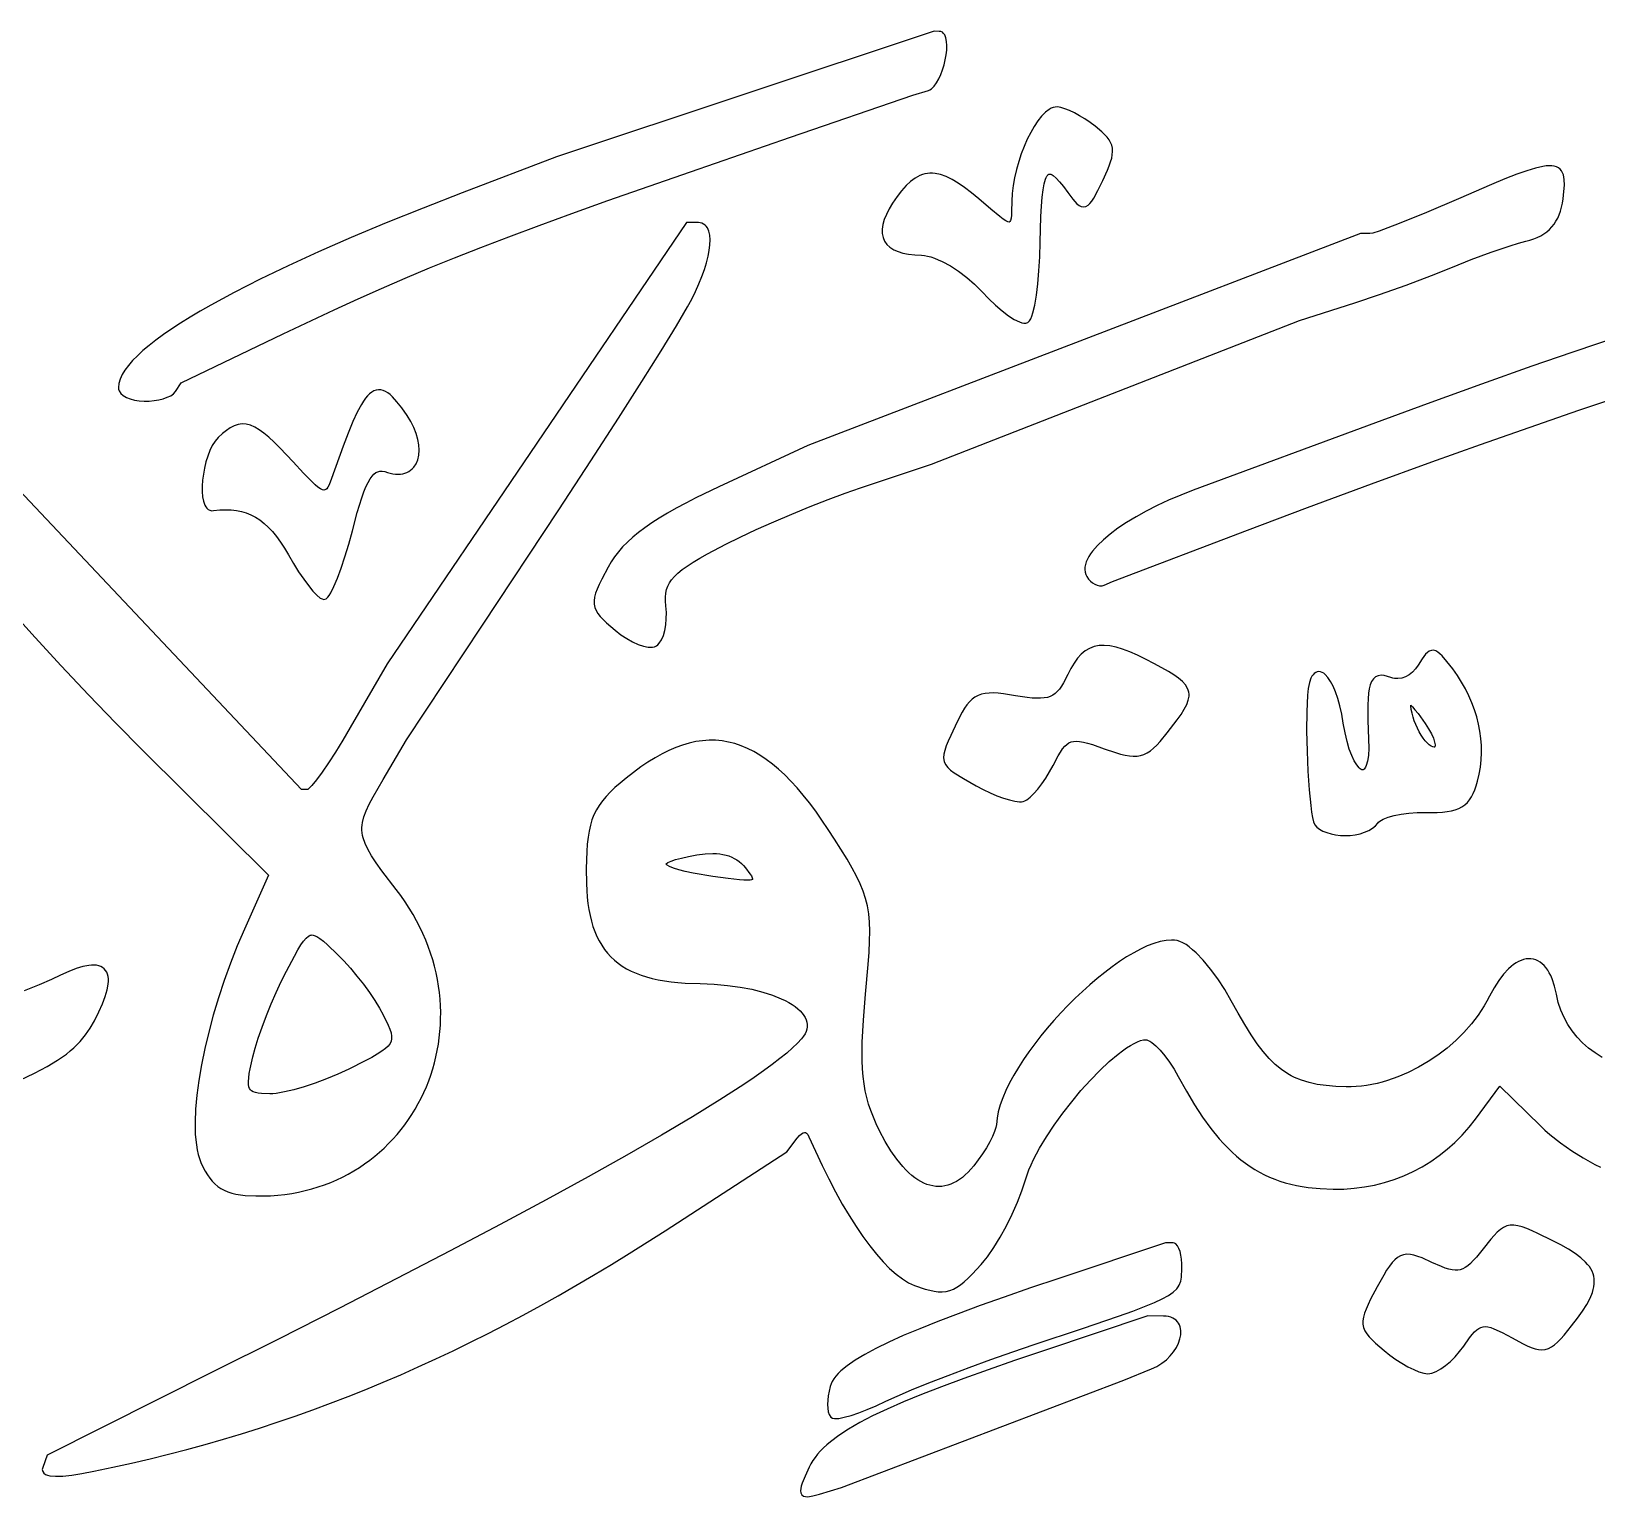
# Model space of a CAD drawing. Extents: x -592 to 638, y 287 to 852.
# Drawn here: x 135.6 to 203.5, y 494.4 to 558.1 of the extents above; entities that cross this region are included whole.
import ezdxf

# ---------------------------------------------------------------- set-up
doc = ezdxf.new("R2010")
doc.units = 0
doc.layers.add('COUCHE_1', color=18, linetype='CONTINUOUS')

msp = doc.modelspace()

# ---------------------------------------------------------------- linework, layer by layer
at = {"layer": 'COUCHE_1'}
for points in [[(175.18, 557.987), (175.125, 558.033), (175.058, 558.063), (174.99, 558.073), (174.765, 558.077), (158.371, 552.619), (154.266, 551.059), (152.571, 550.403), (150.965, 549.757), (149.451, 549.124), (148.032, 548.504), (146.71, 547.899), (145.488, 547.311), (144.368, 546.741), (143.354, 546.19), (142.887, 545.922), (142.447, 545.66), (142.035, 545.404), (141.651, 545.153), (141.295, 544.908), (140.968, 544.669), (140.669, 544.436), (140.4, 544.209), (140.16, 543.988), (139.949, 543.774), (139.768, 543.566), (139.618, 543.363), (139.499, 543.166), (139.41, 542.974), (139.355, 542.787), (139.334, 542.603), (139.341, 542.534), (139.363, 542.464), (139.437, 542.352), (139.548, 542.255), (139.687, 542.175), (139.851, 542.11), (140.035, 542.06), (140.237, 542.028), (140.453, 542.015), (140.672, 542.019), (140.887, 542.04), (141.092, 542.075), (141.284, 542.122), (141.456, 542.182), (141.606, 542.252), (141.73, 542.336), (141.815, 542.43), (142.057, 542.806), (146.487, 544.932), (148.701, 545.978), (149.744, 546.456), (150.77, 546.914), (151.797, 547.36), (152.844, 547.799), (153.93, 548.24), (155.073, 548.69), (156.292, 549.157), (157.606, 549.646), (159.033, 550.166), (160.593, 550.723), (164.181, 551.981), (168.521, 553.476), (173.847, 555.301), (174.516, 555.513), (174.582, 555.541), (174.65, 555.585), (174.767, 555.694), (174.873, 555.838), (174.969, 556.007), (175.055, 556.197), (175.131, 556.402), (175.196, 556.617), (175.248, 556.835), (175.288, 557.052), (175.312, 557.261), (175.321, 557.458), (175.311, 557.638), (175.281, 557.797), (175.225, 557.927)], [(181.314, 554.273), (181.086, 554.411), (180.862, 554.533), (180.649, 554.636), (180.451, 554.716), (180.273, 554.77), (180.12, 554.794), (180.029, 554.789), (179.94, 554.769), (179.852, 554.734), (179.764, 554.686), (179.597, 554.559), (179.432, 554.39), (179.27, 554.184), (179.113, 553.946), (178.96, 553.68), (178.815, 553.39), (178.679, 553.08), (178.554, 552.754), (178.441, 552.416), (178.344, 552.07), (178.263, 551.721), (178.201, 551.374), (178.16, 551.031), (178.142, 550.699), (178.132, 550.258), (178.122, 550.089), (178.106, 549.956), (178.084, 549.862), (178.06, 549.811), (178.044, 549.796), (178.025, 549.792), (177.972, 549.802), (177.884, 549.844), (177.764, 549.92), (177.615, 550.029), (177.226, 550.35), (176.704, 550.801), (176.389, 551.065), (176.093, 551.295), (175.812, 551.489), (175.547, 551.647), (175.293, 551.77), (175.05, 551.855), (174.817, 551.903), (174.7, 551.913), (174.587, 551.913), (174.475, 551.902), (174.366, 551.882), (174.258, 551.852), (174.15, 551.811), (173.946, 551.703), (173.746, 551.557), (173.549, 551.375), (173.355, 551.156), (173.159, 550.901), (172.961, 550.61), (172.811, 550.362), (172.691, 550.127), (172.601, 549.903), (172.541, 549.691), (172.511, 549.491), (172.513, 549.303), (172.548, 549.127), (172.616, 548.966), (172.717, 548.822), (172.849, 548.698), (173.01, 548.594), (173.198, 548.509), (173.412, 548.443), (173.654, 548.394), (173.922, 548.363), (174.212, 548.349), (174.342, 548.34), (174.479, 548.316), (174.627, 548.277), (174.785, 548.224), (174.949, 548.158), (175.119, 548.08), (175.473, 547.888), (175.832, 547.656), (176.186, 547.39), (176.525, 547.095), (176.685, 546.94), (176.839, 546.778), (177.14, 546.464), (177.439, 546.179), (177.729, 545.931), (178.001, 545.724), (178.25, 545.563), (178.468, 545.455), (178.57, 545.421), (178.664, 545.403), (178.755, 545.405), (178.842, 545.436), (178.912, 545.503), (178.966, 545.594), (179.013, 545.707), (179.057, 545.845), (179.137, 546.187), (179.208, 546.615), (179.27, 547.117), (179.319, 547.678), (179.354, 548.286), (179.373, 548.925), (179.404, 550.033), (179.429, 550.486), (179.461, 550.875), (179.501, 551.199), (179.55, 551.46), (179.607, 551.66), (179.637, 551.732), (179.669, 551.79), (179.699, 551.831), (179.727, 551.857), (179.751, 551.871), (179.775, 551.877), (179.804, 551.877), (179.841, 551.867), (179.887, 551.847), (179.939, 551.814), (180.069, 551.704), (180.219, 551.544), (180.389, 551.332), (180.58, 551.071), (180.788, 550.79), (180.882, 550.679), (180.971, 550.588), (181.061, 550.518), (181.155, 550.471), (181.258, 550.454), (181.36, 550.474), (181.453, 550.527), (181.537, 550.605), (181.619, 550.706), (181.702, 550.833), (181.883, 551.162), (182.1, 551.605), (182.297, 552.041), (182.374, 552.231), (182.434, 552.406), (182.479, 552.567), (182.506, 552.719), (182.517, 552.861), (182.508, 552.997), (182.479, 553.127), (182.431, 553.25), (182.363, 553.369), (182.277, 553.484), (182.174, 553.599), (182.052, 553.715), (181.757, 553.961), (181.539, 554.122)], [(201.594, 552.235), (201.478, 552.238), (201.351, 552.23), (201.211, 552.21), (200.894, 552.139), (200.517, 552.025), (200.074, 551.868), (199.56, 551.668), (198.97, 551.424), (197.541, 550.808), (196.154, 550.214), (194.96, 549.729), (194.477, 549.543), (194.09, 549.403), (193.819, 549.317), (193.685, 549.29), (193.286, 549.297), (169.287, 540.091), (165.408, 538.29), (164.422, 537.816), (163.977, 537.589), (163.564, 537.367), (163.181, 537.15), (162.827, 536.937), (162.5, 536.727), (162.2, 536.518), (161.924, 536.31), (161.673, 536.103), (161.445, 535.894), (161.238, 535.684), (161.051, 535.471), (160.885, 535.254), (160.736, 535.033), (160.605, 534.809), (160.327, 534.279), (160.218, 534.056), (160.13, 533.856), (160.063, 533.675), (160.017, 533.508), (159.995, 533.351), (159.997, 533.202), (160.026, 533.059), (160.081, 532.923), (160.161, 532.791), (160.264, 532.661), (160.39, 532.527), (160.54, 532.386), (160.911, 532.067), (161.16, 531.873), (161.415, 531.704), (161.667, 531.563), (161.91, 531.452), (162.139, 531.374), (162.347, 531.333), (162.446, 531.327), (162.538, 531.333), (162.624, 531.352), (162.701, 531.387), (162.768, 531.436), (162.829, 531.5), (162.926, 531.651), (163.005, 531.84), (163.067, 532.06), (163.11, 532.304), (163.134, 532.567), (163.137, 532.844), (163.119, 533.123), (163.103, 533.325), (163.101, 533.508), (163.115, 533.675), (163.147, 533.831), (163.196, 533.979), (163.268, 534.121), (163.363, 534.262), (163.485, 534.404), (163.636, 534.548), (163.82, 534.698), (164.039, 534.854), (164.294, 535.019), (164.587, 535.194), (164.92, 535.381), (165.717, 535.802), (166.339, 536.11), (167.04, 536.438), (167.798, 536.776), (168.586, 537.113), (169.382, 537.439), (170.161, 537.745), (170.899, 538.019), (171.571, 538.252), (174.647, 539.272), (190.643, 545.522), (193.037, 546.285), (194.114, 546.645), (195.272, 547.057), (196.373, 547.472), (197.276, 547.839), (198.095, 548.17), (198.968, 548.492), (199.793, 548.767), (200.152, 548.875), (200.462, 548.959), (200.64, 549.008), (200.809, 549.064), (200.967, 549.129), (201.114, 549.201), (201.25, 549.282), (201.377, 549.372), (201.492, 549.471), (201.598, 549.58), (201.693, 549.698), (201.777, 549.825), (201.852, 549.963), (201.917, 550.11), (201.973, 550.266), (202.019, 550.433), (202.057, 550.61), (202.087, 550.797), (202.125, 551.116), (202.143, 551.396), (202.137, 551.636), (202.122, 551.745), (202.099, 551.845), (202.064, 551.936), (202.017, 552.018), (201.956, 552.089), (201.882, 552.147), (201.796, 552.19), (201.7, 552.219)], [(151.649, 541.72), (151.436, 541.992), (151.236, 542.209), (151.137, 542.299), (151.039, 542.373), (150.941, 542.432), (150.841, 542.475), (150.74, 542.501), (150.637, 542.507), (150.535, 542.492), (150.436, 542.458), (150.34, 542.404), (150.247, 542.333), (150.157, 542.244), (150.068, 542.139), (149.979, 542.016), (149.889, 541.874), (149.707, 541.538), (149.515, 541.125), (149.311, 540.632), (149.091, 540.057), (148.593, 538.651), (148.486, 538.376), (148.436, 538.282), (148.388, 538.214), (148.344, 538.176), (148.305, 538.158), (148.259, 538.155), (148.195, 538.171), (148.109, 538.213), (148.002, 538.285), (147.876, 538.388), (147.73, 538.521), (147.373, 538.884), (146.92, 539.377), (146.35, 539.987), (146.099, 540.237), (145.866, 540.452), (145.651, 540.631), (145.448, 540.777), (145.255, 540.889), (145.07, 540.969), (144.888, 541.014), (144.71, 541.025), (144.536, 541.001), (144.364, 540.945), (144.195, 540.858), (144.026, 540.744), (143.853, 540.604), (143.67, 540.435), (143.535, 540.278), (143.414, 540.086), (143.308, 539.868), (143.215, 539.629), (143.137, 539.375), (143.074, 539.112), (143.026, 538.846), (142.993, 538.583), (142.976, 538.328), (142.976, 538.087), (142.994, 537.866), (143.031, 537.669), (143.089, 537.504), (143.13, 537.43), (143.179, 537.366), (143.238, 537.314), (143.308, 537.277), (143.386, 537.258), (143.461, 537.26), (143.735, 537.291), (143.989, 537.303), (144.23, 537.296), (144.46, 537.271), (144.68, 537.227), (144.891, 537.164), (145.093, 537.082), (145.289, 536.979), (145.479, 536.855), (145.664, 536.709), (145.845, 536.54), (146.023, 536.349), (146.199, 536.133), (146.372, 535.894), (146.545, 535.629), (146.718, 535.337), (146.94, 534.96), (147.164, 534.606), (147.383, 534.285), (147.591, 534.003), (147.783, 533.768), (147.955, 533.587), (148.104, 533.466), (148.179, 533.426), (148.265, 533.406), (148.354, 533.436), (148.427, 533.499), (148.492, 533.582), (148.559, 533.688), (148.698, 533.963), (148.85, 534.323), (149.011, 534.758), (149.175, 535.254), (149.339, 535.802), (149.498, 536.387), (149.712, 537.184), (149.907, 537.818), (149.999, 538.076), (150.089, 538.298), (150.178, 538.485), (150.265, 538.638), (150.351, 538.759), (150.437, 538.849), (150.521, 538.912), (150.606, 538.952), (150.695, 538.973), (150.792, 538.975), (150.902, 538.959), (151.029, 538.923), (151.26, 538.863), (151.374, 538.848), (151.483, 538.842), (151.587, 538.847), (151.686, 538.862), (151.78, 538.886), (151.869, 538.919), (151.951, 538.962), (152.028, 539.014), (152.097, 539.073), (152.162, 539.142), (152.264, 539.294), (152.338, 539.472), (152.384, 539.67), (152.4, 539.885), (152.388, 540.114), (152.347, 540.355), (152.275, 540.606), (152.174, 540.865), (152.041, 541.128), (151.878, 541.393)], [(175.98, 528.504), (175.771, 528.096), (175.488, 527.498), (175.378, 527.254), (175.29, 527.04), (175.226, 526.85), (175.188, 526.678), (175.179, 526.52), (175.203, 526.371), (175.263, 526.234), (175.356, 526.109), (175.479, 525.992), (175.634, 525.875), (176.038, 525.626), (176.588, 525.315), (176.892, 525.153), (177.198, 525.007), (177.496, 524.88), (177.78, 524.775), (178.042, 524.695), (178.275, 524.641), (178.471, 524.619), (178.559, 524.621), (178.638, 524.633), (178.712, 524.661), (178.788, 524.703), (178.939, 524.817), (179.101, 524.976), (179.27, 525.17), (179.443, 525.395), (179.613, 525.646), (179.778, 525.916), (179.93, 526.198), (180.152, 526.614), (180.251, 526.778), (180.346, 526.916), (180.438, 527.026), (180.529, 527.112), (180.621, 527.174), (180.718, 527.217), (180.825, 527.242), (180.946, 527.249), (181.087, 527.238), (181.248, 527.21), (181.432, 527.164), (181.641, 527.1), (182.146, 526.923), (182.644, 526.751), (182.862, 526.687), (183.061, 526.638), (183.246, 526.607), (183.418, 526.594), (183.58, 526.6), (183.735, 526.626), (183.882, 526.675), (184.024, 526.744), (184.162, 526.835), (184.299, 526.946), (184.437, 527.078), (184.58, 527.233), (184.891, 527.607), (185.327, 528.172), (185.497, 528.414), (185.634, 528.634), (185.738, 528.835), (185.807, 529.023), (185.838, 529.2), (185.839, 529.29), (185.829, 529.375), (185.808, 529.459), (185.776, 529.542), (185.685, 529.693), (185.554, 529.838), (185.388, 529.98), (185.184, 530.124), (184.943, 530.275), (184.344, 530.61), (183.954, 530.814), (183.594, 530.988), (183.262, 531.132), (182.954, 531.248), (182.67, 531.333), (182.405, 531.387), (182.159, 531.41), (181.929, 531.401), (181.714, 531.358), (181.515, 531.28), (181.33, 531.169), (181.159, 531.025), (181.001, 530.85), (180.852, 530.644), (180.71, 530.407), (180.575, 530.141), (180.387, 529.778), (180.297, 529.633), (180.206, 529.507), (180.114, 529.403), (180.018, 529.316), (179.916, 529.247), (179.806, 529.193), (179.684, 529.152), (179.548, 529.125), (179.394, 529.112), (179.221, 529.11), (179.028, 529.122), (178.812, 529.145), (178.303, 529.225), (177.781, 529.307), (177.553, 529.332), (177.346, 529.343), (177.157, 529.341), (176.983, 529.323), (176.823, 529.288), (176.675, 529.235), (176.539, 529.162), (176.413, 529.07), (176.296, 528.958), (176.187, 528.827), (176.083, 528.676)], [(191.206, 523.93), (191.251, 523.745), (191.304, 523.614), (191.391, 523.511), (191.509, 523.424), (191.654, 523.348), (191.821, 523.282), (192.006, 523.228), (192.205, 523.187), (192.413, 523.159), (192.626, 523.147), (192.843, 523.155), (193.059, 523.184), (193.268, 523.232), (193.466, 523.296), (193.647, 523.376), (193.808, 523.471), (193.943, 523.579), (194.037, 523.692), (194.075, 523.738), (194.124, 523.78), (194.192, 523.823), (194.275, 523.865), (194.49, 523.948), (194.753, 524.02), (195.055, 524.078), (195.388, 524.121), (195.742, 524.145), (196.11, 524.15), (196.621, 524.154), (196.846, 524.167), (197.05, 524.189), (197.235, 524.222), (197.403, 524.265), (197.555, 524.322), (197.693, 524.392), (197.817, 524.478), (197.927, 524.579), (198.025, 524.695), (198.11, 524.826), (198.186, 524.973), (198.253, 525.136), (198.315, 525.315), (198.372, 525.514), (198.443, 525.817), (198.495, 526.123), (198.528, 526.433), (198.542, 526.744), (198.537, 527.056), (198.514, 527.369), (198.472, 527.682), (198.412, 527.995), (198.334, 528.305), (198.237, 528.614), (198.123, 528.92), (197.992, 529.222), (197.843, 529.521), (197.676, 529.814), (197.493, 530.103), (197.293, 530.384), (197.039, 530.714), (196.832, 530.956), (196.738, 531.047), (196.649, 531.118), (196.558, 531.169), (196.463, 531.196), (196.366, 531.193), (196.275, 531.161), (196.192, 531.105), (196.114, 531.029), (195.964, 530.828), (195.797, 530.556), (195.681, 530.39), (195.547, 530.251), (195.398, 530.136), (195.239, 530.049), (195.076, 529.992), (194.912, 529.965), (194.835, 529.964), (194.759, 529.971), (194.685, 529.986), (194.61, 530.011), (194.461, 530.064), (194.319, 530.099), (194.185, 530.111), (194.058, 530.093), (193.943, 530.042), (193.846, 529.956), (193.77, 529.842), (193.712, 529.7), (193.668, 529.529), (193.636, 529.328), (193.615, 529.093), (193.603, 528.821), (193.606, 528.161), (193.638, 527.332), (193.646, 526.946), (193.629, 526.629), (193.593, 526.377), (193.539, 526.189), (193.51, 526.123), (193.479, 526.073), (193.449, 526.038), (193.422, 526.018), (193.399, 526.009), (193.376, 526.006), (193.349, 526.011), (193.314, 526.025), (193.272, 526.052), (193.227, 526.091), (193.122, 526.217), (193.013, 526.395), (192.905, 526.626), (192.8, 526.907), (192.702, 527.237), (192.614, 527.613), (192.539, 528.036), (192.471, 528.422), (192.391, 528.779), (192.301, 529.101), (192.203, 529.388), (192.098, 529.637), (191.988, 529.848), (191.873, 530.019), (191.756, 530.148), (191.691, 530.2), (191.626, 530.238), (191.556, 530.263), (191.483, 530.273), (191.41, 530.264), (191.341, 530.237), (191.279, 530.193), (191.225, 530.137), (191.178, 530.068), (191.136, 529.986), (191.069, 529.792), (191.018, 529.543), (190.985, 529.241), (190.952, 528.518), (190.946, 527.692), (190.964, 526.817), (191.001, 525.949), (191.056, 525.142), (191.125, 524.452), (191.164, 524.167)], [(196.512, 527.003), (196.509, 526.999), (196.502, 526.996), (196.485, 526.994), (196.423, 527.005), (196.351, 527.037), (196.269, 527.093), (196.183, 527.171), (196.094, 527.269), (196.005, 527.384), (195.919, 527.514), (195.836, 527.656), (195.758, 527.808), (195.686, 527.967), (195.623, 528.131), (195.569, 528.296), (195.525, 528.461), (195.493, 528.622), (195.474, 528.778), (195.473, 528.809), (195.538, 528.747), (195.653, 528.617), (195.787, 528.45), (196.097, 528.019), (196.245, 527.786), (196.364, 527.569), (196.45, 527.376), (196.504, 527.213), (196.525, 527.085), (196.524, 527.044), (196.519, 527.016)], [(166.871, 521.248), (166.841, 521.232), (166.769, 521.215), (166.655, 521.207), (166.502, 521.21), (166.313, 521.223), (165.814, 521.281), (165.155, 521.377), (164.302, 521.522), (163.96, 521.594), (163.674, 521.665), (163.445, 521.734), (163.275, 521.801), (163.164, 521.864), (163.136, 521.887), (163.123, 521.903), (163.122, 521.907), (163.122, 521.908), (163.131, 521.92), (163.206, 521.975), (163.341, 522.039), (163.536, 522.106), (163.79, 522.174), (164.099, 522.243), (164.463, 522.313), (164.824, 522.362), (165.155, 522.376), (165.308, 522.371), (165.455, 522.356), (165.595, 522.334), (165.728, 522.302), (165.854, 522.263), (165.974, 522.215), (166.088, 522.159), (166.196, 522.094), (166.298, 522.021), (166.394, 521.939), (166.486, 521.848), (166.573, 521.747), (166.765, 521.493), (166.827, 521.396), (166.865, 521.319), (166.878, 521.271), (166.876, 521.255)], [(145.545, 511.948), (145.402, 511.964), (145.283, 511.988), (145.188, 512.019), (145.118, 512.059), (145.066, 512.106), (145.028, 512.165), (145.001, 512.243), (144.985, 512.345), (144.983, 512.473), (144.995, 512.629), (145.02, 512.812), (145.059, 513.023), (145.172, 513.539), (145.273, 513.92), (145.409, 514.357), (145.574, 514.832), (145.763, 515.332), (145.969, 515.84), (146.187, 516.34), (146.409, 516.817), (146.63, 517.256), (146.984, 517.92), (147.131, 518.182), (147.263, 518.399), (147.381, 518.569), (147.488, 518.695), (147.587, 518.779), (147.628, 518.803), (147.67, 518.82), (147.71, 518.829), (147.751, 518.832), (147.795, 518.827), (147.841, 518.816), (147.956, 518.765), (148.088, 518.679), (148.243, 518.557), (148.42, 518.399), (148.853, 517.987), (149.129, 517.706), (149.413, 517.391), (149.698, 517.05), (149.975, 516.695), (150.237, 516.338), (150.474, 515.989), (150.678, 515.659), (150.841, 515.36), (151.052, 514.919), (151.126, 514.737), (151.177, 514.579), (151.202, 514.442), (151.204, 514.323), (151.181, 514.217), (151.132, 514.114), (151.051, 514.01), (150.934, 513.899), (150.777, 513.782), (150.578, 513.656), (150.337, 513.519), (150.051, 513.368), (149.338, 513.012), (148.866, 512.793), (148.378, 512.589), (147.887, 512.404), (147.408, 512.244), (146.955, 512.112), (146.544, 512.014), (146.189, 511.953), (146.039, 511.938), (145.909, 511.934)], [(196.299, 499.783), (196.392, 499.803), (196.58, 499.875), (196.779, 499.988), (196.985, 500.136), (197.193, 500.314), (197.398, 500.517), (197.593, 500.742), (197.772, 500.982), (198.028, 501.34), (198.139, 501.48), (198.242, 501.594), (198.338, 501.684), (198.43, 501.749), (198.519, 501.793), (198.609, 501.818), (198.707, 501.825), (198.817, 501.814), (198.942, 501.784), (199.085, 501.733), (199.435, 501.571), (199.878, 501.332), (200.33, 501.089), (200.525, 500.995), (200.703, 500.92), (200.867, 500.866), (201.022, 500.832), (201.17, 500.822), (201.313, 500.837), (201.451, 500.879), (201.584, 500.945), (201.714, 501.036), (201.846, 501.151), (201.982, 501.289), (202.127, 501.452), (202.456, 501.853), (202.714, 502.188), (202.934, 502.499), (203.116, 502.788), (203.259, 503.059), (203.362, 503.313), (203.399, 503.438), (203.424, 503.558), (203.439, 503.676), (203.443, 503.791), (203.436, 503.904), (203.417, 504.015), (203.386, 504.123), (203.344, 504.228), (203.29, 504.331), (203.226, 504.431), (203.15, 504.529), (203.063, 504.626), (202.861, 504.813), (202.614, 504.998), (202.324, 505.184), (201.99, 505.373), (201.612, 505.569), (200.994, 505.871), (200.737, 505.99), (200.509, 506.086), (200.305, 506.158), (200.12, 506.207), (199.95, 506.231), (199.79, 506.228), (199.639, 506.195), (199.497, 506.133), (199.361, 506.044), (199.228, 505.928), (199.091, 505.788), (198.947, 505.621), (198.619, 505.208), (198.318, 504.838), (198.185, 504.691), (198.061, 504.568), (197.945, 504.467), (197.834, 504.39), (197.726, 504.333), (197.619, 504.296), (197.51, 504.276), (197.393, 504.272), (197.266, 504.286), (197.125, 504.317), (196.97, 504.366), (196.798, 504.431), (196.391, 504.613), (195.966, 504.805), (195.78, 504.875), (195.61, 504.927), (195.451, 504.959), (195.301, 504.967), (195.159, 504.949), (195.023, 504.904), (194.896, 504.831), (194.775, 504.731), (194.658, 504.606), (194.541, 504.454), (194.422, 504.274), (194.295, 504.064), (194.011, 503.553), (193.728, 503.017), (193.618, 502.791), (193.528, 502.589), (193.459, 502.405), (193.413, 502.237), (193.39, 502.079), (193.392, 501.929), (193.42, 501.785), (193.476, 501.649), (193.556, 501.516), (193.659, 501.386), (193.786, 501.252), (193.936, 501.11), (194.31, 500.789), (194.561, 500.59), (194.824, 500.403), (195.088, 500.233), (195.348, 500.084), (195.596, 499.96), (195.826, 499.865), (196.032, 499.802), (196.209, 499.777)], [(185.512, 503.968), (185.531, 504.347), (185.528, 504.555), (185.512, 504.75), (185.485, 504.928), (185.448, 505.087), (185.4, 505.223), (185.34, 505.335), (185.262, 505.416), (185.204, 505.447), (185.15, 505.457), (184.817, 505.462), (180.182, 503.918), (178.952, 503.504), (177.814, 503.111), (176.766, 502.739), (175.806, 502.387), (174.931, 502.053), (174.14, 501.736), (173.429, 501.435), (172.796, 501.149), (172.238, 500.877), (171.754, 500.617), (171.341, 500.368), (170.996, 500.129), (170.717, 499.899), (170.6, 499.784), (170.5, 499.672), (170.414, 499.56), (170.344, 499.448), (170.289, 499.336), (170.251, 499.225), (170.201, 499.021), (170.166, 498.82), (170.145, 498.627), (170.138, 498.444), (170.146, 498.278), (170.169, 498.129), (170.211, 498.002), (170.279, 497.897), (170.35, 497.853), (170.433, 497.835), (170.523, 497.832), (170.626, 497.841), (170.866, 497.886), (171.157, 497.967), (171.491, 498.08), (171.86, 498.222), (172.254, 498.391), (172.662, 498.582), (173.154, 498.809), (173.788, 499.079), (174.539, 499.382), (175.381, 499.708), (176.286, 500.048), (177.228, 500.39), (178.18, 500.726), (179.117, 501.044), (181.209, 501.742), (182.782, 502.28), (183.397, 502.501), (183.911, 502.697), (184.333, 502.872), (184.674, 503.031), (184.943, 503.18), (185.15, 503.326), (185.302, 503.472), (185.363, 503.551), (185.413, 503.632), (185.478, 503.794)], [(169.414, 495.866), (169.342, 495.725), (169.16, 495.333), (169.037, 495.028), (168.996, 494.903), (168.971, 494.793), (168.962, 494.695), (168.975, 494.603), (169.02, 494.521), (169.095, 494.466), (169.183, 494.442), (169.28, 494.439), (169.499, 494.474), (169.783, 494.55), (170.739, 494.833), (183.005, 499.499), (184.209, 499.985), (184.444, 500.097), (184.661, 500.232), (184.854, 500.385), (185.024, 500.553), (185.169, 500.731), (185.288, 500.915), (185.381, 501.103), (185.445, 501.291), (185.48, 501.475), (185.484, 501.653), (185.453, 501.818), (185.423, 501.899), (185.383, 501.973), (185.334, 502.04), (185.274, 502.101), (185.206, 502.154), (185.128, 502.199), (185.042, 502.234), (184.947, 502.26), (184.845, 502.276), (184.736, 502.282), (184.055, 502.29), (179.511, 500.773), (178.259, 500.35), (177.108, 499.951), (176.054, 499.573), (175.092, 499.216), (174.22, 498.876), (173.432, 498.553), (172.726, 498.243), (172.096, 497.944), (171.538, 497.656), (171.05, 497.375), (170.626, 497.1), (170.263, 496.828), (170.103, 496.691), (169.956, 496.556), (169.823, 496.419), (169.703, 496.283), (169.595, 496.145), (169.499, 496.006)]]:
    msp.add_lwpolyline(points, close=True, dxfattribs=at)
for points in [[(134.648, 532.94), (135.714, 531.753), (136.853, 530.514), (138.035, 529.261), (139.224, 528.031), (140.387, 526.859), (145.859, 521.434), (144.809, 519.092), (144.493, 518.356), (144.199, 517.609), (143.927, 516.857), (143.679, 516.104), (143.456, 515.356), (143.258, 514.618), (143.087, 513.896), (142.943, 513.194), (142.828, 512.519), (142.743, 511.875), (142.689, 511.268), (142.666, 510.702), (142.676, 510.184), (142.694, 509.942), (142.721, 509.715), (142.756, 509.502), (142.801, 509.303), (142.856, 509.12), (142.92, 508.953), (143.009, 508.759), (143.101, 508.582), (143.198, 508.42), (143.3, 508.273), (143.409, 508.14), (143.526, 508.021), (143.653, 507.915), (143.788, 507.823), (143.934, 507.744), (144.091, 507.677), (144.259, 507.623), (144.44, 507.579), (144.633, 507.546), (144.842, 507.521), (145.303, 507.498), (145.626, 507.499), (145.943, 507.51), (146.255, 507.533), (146.562, 507.567), (146.864, 507.611), (147.16, 507.666), (147.451, 507.731), (147.736, 507.806), (148.016, 507.89), (148.289, 507.984), (148.557, 508.088), (148.818, 508.2), (149.073, 508.321), (149.322, 508.451), (149.565, 508.589), (149.801, 508.735), (150.03, 508.89), (150.253, 509.051), (150.469, 509.221), (150.678, 509.397), (150.879, 509.581), (151.074, 509.771), (151.261, 509.968), (151.441, 510.171), (151.614, 510.38), (151.779, 510.594), (151.936, 510.815), (152.086, 511.041), (152.227, 511.272), (152.361, 511.508), (152.486, 511.748), (152.603, 511.993), (152.712, 512.242), (152.813, 512.495), (152.905, 512.752), (152.988, 513.013), (153.063, 513.277), (153.129, 513.543), (153.185, 513.813), (153.233, 514.085), (153.272, 514.36), (153.301, 514.637), (153.322, 514.916), (153.332, 515.196), (153.333, 515.478), (153.325, 515.761), (153.306, 516.046), (153.278, 516.331), (153.24, 516.616), (153.192, 516.902), (153.134, 517.188), (153.065, 517.474), (152.986, 517.759), (152.896, 518.044), (152.796, 518.328), (152.685, 518.611), (152.564, 518.893), (152.431, 519.173), (152.288, 519.452), (152.133, 519.728), (151.968, 520.002), (151.791, 520.274), (151.602, 520.543), (151.403, 520.808), (150.78, 521.625), (150.534, 521.968), (150.33, 522.276), (150.168, 522.554), (150.047, 522.809), (149.965, 523.048), (149.939, 523.16), (149.921, 523.272), (149.912, 523.383), (149.912, 523.495), (149.921, 523.608), (149.938, 523.722), (150, 523.965), (150.097, 524.226), (150.229, 524.513), (150.395, 524.832), (150.832, 525.588), (151.851, 527.307), (155.156, 532.284), (158.471, 537.301), (159.854, 539.417), (161.056, 541.272), (162.076, 542.868), (162.916, 544.205), (163.576, 545.285), (164.058, 546.109), (164.24, 546.447), (164.404, 546.781), (164.551, 547.108), (164.679, 547.426), (164.787, 547.733), (164.877, 548.026), (164.947, 548.305), (164.997, 548.565), (165.026, 548.806), (165.034, 549.026), (165.02, 549.224), (164.981, 549.398), (164.916, 549.543), (164.869, 549.609), (164.815, 549.663), (164.753, 549.708), (164.683, 549.74), (164.607, 549.76), (164.53, 549.768), (164.017, 549.776), (151.011, 530.603), (149.406, 527.846), (149.078, 527.294), (148.759, 526.779), (148.458, 526.314), (148.182, 525.909), (147.94, 525.575), (147.741, 525.327), (147.595, 525.176), (147.558, 525.149), (147.548, 525.145), (147.281, 525.149), (132.095, 541.229)], [(205.935, 545.299), (202.472, 544.134), (200.727, 543.532), (198.537, 542.756), (196.183, 541.906), (193.943, 541.081), (186.02, 538.147), (185.476, 537.937), (184.952, 537.714), (184.453, 537.482), (183.981, 537.242), (183.539, 536.995), (183.128, 536.745), (182.753, 536.493), (182.415, 536.241), (182.117, 535.991), (181.861, 535.745), (181.652, 535.504), (181.563, 535.384), (181.488, 535.267), (181.425, 535.152), (181.375, 535.037), (181.339, 534.924), (181.318, 534.813), (181.313, 534.703), (181.324, 534.596), (181.354, 534.493), (181.4, 534.397), (181.473, 534.291), (181.557, 534.2), (181.649, 534.123), (181.747, 534.063), (181.85, 534.02), (181.956, 533.998), (182.063, 533.999), (182.159, 534.025), (182.515, 534.182), (188.376, 536.409), (190.989, 537.392), (193.769, 538.421), (196.384, 539.374), (198.502, 540.129), (202.763, 541.622), (211.02, 544.393)], [(203.782, 513.519), (203.479, 513.712), (203.196, 513.923), (202.935, 514.153), (202.696, 514.401), (202.481, 514.666), (202.291, 514.949), (202.127, 515.249), (201.989, 515.567), (201.879, 515.902), (201.797, 516.259), (201.717, 516.614), (201.613, 516.926), (201.553, 517.066), (201.488, 517.194), (201.418, 517.309), (201.343, 517.414), (201.263, 517.506), (201.179, 517.587), (201.089, 517.655), (200.995, 517.711), (200.896, 517.754), (200.795, 517.783), (200.69, 517.799), (200.584, 517.802), (200.476, 517.79), (200.367, 517.766), (200.259, 517.729), (200.15, 517.68), (200.041, 517.619), (199.933, 517.545), (199.825, 517.46), (199.716, 517.362), (199.504, 517.135), (199.294, 516.859), (199.089, 516.538), (198.892, 516.172), (198.781, 515.961), (198.662, 515.756), (198.534, 515.554), (198.398, 515.356), (198.101, 514.97), (197.774, 514.602), (197.421, 514.252), (197.044, 513.924), (196.647, 513.62), (196.232, 513.34), (195.803, 513.087), (195.363, 512.864), (194.915, 512.671), (194.461, 512.511), (194.234, 512.444), (194.007, 512.386), (193.78, 512.337), (193.553, 512.298), (193.328, 512.268), (193.104, 512.248), (192.883, 512.238), (192.663, 512.238), (192.21, 512.257), (191.793, 512.292), (191.41, 512.346), (191.055, 512.422), (190.726, 512.521), (190.418, 512.647), (190.272, 512.72), (190.13, 512.8), (189.853, 512.987), (189.585, 513.207), (189.323, 513.466), (189.063, 513.766), (188.802, 514.11), (188.536, 514.5), (188.262, 514.94), (187.976, 515.431), (187.674, 515.979), (187.394, 516.465), (187.091, 516.927), (186.776, 517.354), (186.459, 517.733), (186.148, 518.056), (185.996, 518.194), (185.85, 518.314), (185.708, 518.414), (185.572, 518.495), (185.441, 518.554), (185.318, 518.587), (185.202, 518.602), (185.083, 518.607), (184.839, 518.591), (184.58, 518.543), (184.309, 518.464), (184.027, 518.356), (183.735, 518.222), (183.435, 518.063), (183.127, 517.881), (182.814, 517.676), (182.496, 517.452), (182.175, 517.209), (181.852, 516.949), (181.53, 516.674), (181.209, 516.384), (180.892, 516.083), (180.579, 515.771), (180.272, 515.45), (179.973, 515.121), (179.683, 514.786), (179.404, 514.448), (179.138, 514.106), (178.886, 513.763), (178.649, 513.421), (178.429, 513.08), (178.227, 512.743), (178.046, 512.41), (177.887, 512.085), (177.751, 511.766), (177.64, 511.458), (177.555, 511.159), (177.5, 510.873), (177.475, 510.609), (177.452, 510.472), (177.394, 510.296), (177.303, 510.085), (177.182, 509.848), (177.035, 509.594), (176.868, 509.331), (176.685, 509.066), (176.489, 508.809), (176.367, 508.662), (176.243, 508.53), (176.119, 508.41), (175.993, 508.304), (175.867, 508.21), (175.74, 508.13), (175.613, 508.062), (175.486, 508.007), (175.358, 507.965), (175.23, 507.934), (175.101, 507.916), (174.973, 507.909), (174.844, 507.915), (174.714, 507.932), (174.584, 507.961), (174.453, 508.003), (174.322, 508.056), (174.191, 508.122), (174.059, 508.199), (173.927, 508.29), (173.795, 508.392), (173.663, 508.507), (173.532, 508.634), (173.402, 508.773), (173.143, 509.09), (172.888, 509.454), (172.64, 509.868), (172.398, 510.33), (172.255, 510.631), (172.129, 510.922), (172.018, 511.206), (171.922, 511.488), (171.841, 511.772), (171.775, 512.063), (171.721, 512.364), (171.681, 512.68), (171.654, 513.016), (171.639, 513.375), (171.637, 513.763), (171.646, 514.182), (171.697, 515.135), (171.791, 516.265), (171.902, 517.548), (171.94, 518.086), (171.962, 518.567), (171.969, 518.999), (171.957, 519.392), (171.925, 519.754), (171.87, 520.094), (171.792, 520.419), (171.688, 520.738), (171.557, 521.059), (171.398, 521.39), (171.209, 521.74), (170.988, 522.118), (170.446, 522.993), (170.17, 523.42), (169.896, 523.825), (169.623, 524.207), (169.352, 524.567), (169.082, 524.904), (168.813, 525.218), (168.545, 525.511), (168.277, 525.781), (168.009, 526.029), (167.741, 526.254), (167.472, 526.458), (167.203, 526.639), (166.933, 526.798), (166.661, 526.935), (166.388, 527.05), (166.113, 527.142), (165.836, 527.212), (165.557, 527.26), (165.277, 527.286), (164.994, 527.289), (164.709, 527.27), (164.422, 527.229), (164.132, 527.166), (163.84, 527.082), (163.546, 526.976), (163.248, 526.848), (162.947, 526.7), (162.643, 526.53), (162.335, 526.339), (162.022, 526.128), (161.706, 525.896), (161.385, 525.643), (161.131, 525.432), (160.903, 525.231), (160.699, 525.037), (160.517, 524.846), (160.356, 524.656), (160.216, 524.462), (160.095, 524.263), (159.992, 524.054), (159.906, 523.834), (159.836, 523.599), (159.78, 523.348), (159.736, 523.076), (159.703, 522.78), (159.68, 522.458), (159.655, 521.72), (159.66, 521.075), (159.675, 520.771), (159.698, 520.479), (159.73, 520.2), (159.77, 519.933), (159.82, 519.677), (159.88, 519.434), (159.949, 519.201), (160.028, 518.98), (160.117, 518.771), (160.217, 518.572), (160.327, 518.384), (160.448, 518.207), (160.58, 518.041), (160.723, 517.886), (160.877, 517.741), (161.043, 517.607), (161.22, 517.483), (161.408, 517.369), (161.608, 517.266), (161.819, 517.172), (162.043, 517.088), (162.278, 517.013), (162.525, 516.947), (162.784, 516.89), (163.056, 516.841), (163.341, 516.801), (163.638, 516.769), (163.949, 516.745), (164.607, 516.719), (165.219, 516.695), (165.798, 516.645), (166.344, 516.57), (166.854, 516.474), (167.323, 516.356), (167.748, 516.22), (168.129, 516.067), (168.299, 515.985), (168.457, 515.9), (168.602, 515.812), (168.733, 515.721), (168.85, 515.628), (168.953, 515.533), (169.041, 515.436), (169.114, 515.339), (169.171, 515.242), (169.214, 515.144), (169.243, 515.046), (169.256, 514.948), (169.255, 514.848), (169.239, 514.748), (169.207, 514.645), (169.158, 514.54), (169.092, 514.432), (169.007, 514.323), (168.833, 514.135), (168.619, 513.929), (168.365, 513.706), (168.071, 513.465), (167.737, 513.208), (167.362, 512.934), (166.948, 512.643), (166.494, 512.336), (165.465, 511.67), (164.276, 510.938), (162.927, 510.138), (161.416, 509.27), (159.743, 508.335), (157.909, 507.332), (155.912, 506.26), (153.752, 505.12), (151.428, 503.911), (148.94, 502.633), (146.288, 501.286), (143.471, 499.869), (136.238, 496.248), (136.046, 495.7), (136.03, 495.618), (136.048, 495.528), (136.1, 495.455), (136.173, 495.404), (136.26, 495.369), (136.363, 495.346), (136.608, 495.326), (136.923, 495.336), (137.305, 495.376), (137.753, 495.444), (138.267, 495.541), (139.088, 495.715), (139.903, 495.896), (140.711, 496.087), (141.515, 496.286), (142.313, 496.494), (143.106, 496.711), (143.894, 496.937), (144.678, 497.173), (145.458, 497.418), (146.235, 497.672), (147.008, 497.937), (147.779, 498.211), (148.547, 498.495), (149.312, 498.79), (150.076, 499.095), (150.838, 499.41), (151.598, 499.736), (152.358, 500.072), (153.117, 500.42), (153.876, 500.778), (154.635, 501.148), (155.394, 501.529), (156.155, 501.921), (156.916, 502.325), (157.678, 502.74), (158.442, 503.168), (159.209, 503.607), (159.977, 504.059), (160.749, 504.522), (161.523, 504.999), (163.082, 505.988), (168.365, 509.412), (168.821, 510.006), (168.92, 510.121), (169.008, 510.199), (169.082, 510.243), (169.14, 510.257), (169.184, 510.252), (169.228, 510.226), (169.278, 510.17), (169.33, 510.074), (169.609, 509.44), (169.897, 508.827), (170.188, 508.239), (170.482, 507.679), (170.779, 507.147), (171.077, 506.646), (171.376, 506.176), (171.673, 505.739), (171.969, 505.337), (172.261, 504.971), (172.551, 504.643), (172.835, 504.353), (173.115, 504.104), (173.389, 503.896), (173.655, 503.733), (173.788, 503.667), (173.917, 503.614), (174.375, 503.458), (174.58, 503.402), (174.77, 503.363), (174.949, 503.342), (175.121, 503.339), (175.286, 503.357), (175.446, 503.396), (175.603, 503.458), (175.759, 503.541), (175.915, 503.646), (176.074, 503.773), (176.24, 503.923), (176.415, 504.098), (176.805, 504.52), (176.941, 504.681), (177.08, 504.861), (177.359, 505.263), (177.637, 505.716), (177.905, 506.203), (178.157, 506.71), (178.385, 507.223), (178.58, 507.726), (178.735, 508.203), (178.801, 508.412), (178.882, 508.627), (178.978, 508.852), (179.087, 509.083), (179.345, 509.568), (179.646, 510.069), (179.984, 510.578), (180.352, 511.088), (180.741, 511.589), (181.145, 512.072), (181.557, 512.53), (181.967, 512.953), (182.37, 513.332), (182.758, 513.661), (182.943, 513.802), (183.121, 513.927), (183.29, 514.036), (183.451, 514.125), (183.6, 514.195), (183.737, 514.245), (183.86, 514.274), (183.965, 514.282), (184.011, 514.275), (184.07, 514.255), (184.14, 514.219), (184.217, 514.168), (184.394, 514.022), (184.586, 513.826), (184.787, 513.586), (184.989, 513.311), (185.186, 513.008), (185.373, 512.681), (185.725, 512.043), (186.077, 511.456), (186.43, 510.918), (186.786, 510.428), (187.148, 509.986), (187.332, 509.781), (187.518, 509.588), (187.706, 509.406), (187.898, 509.234), (188.092, 509.073), (188.29, 508.923), (188.491, 508.783), (188.696, 508.653), (188.905, 508.533), (189.119, 508.422), (189.337, 508.322), (189.559, 508.23), (189.787, 508.148), (190.02, 508.076), (190.258, 508.011), (190.503, 507.956), (190.753, 507.909), (191.01, 507.87), (191.541, 507.816), (192.101, 507.792), (192.559, 507.798), (193.013, 507.831), (193.46, 507.89), (193.9, 507.974), (194.332, 508.085), (194.755, 508.22), (195.168, 508.38), (195.57, 508.563), (195.961, 508.771), (196.338, 509.001), (196.702, 509.254), (197.051, 509.529), (197.385, 509.826), (197.702, 510.144), (198.002, 510.482), (198.283, 510.84), (199.334, 512.266), (201.1, 510.544), (201.3, 510.357), (201.514, 510.17), (201.972, 509.807), (202.46, 509.463), (202.962, 509.148), (203.464, 508.869), (203.712, 508.746)], [(135.057, 512.521), (135.693, 512.828), (136.234, 513.117), (136.692, 513.394), (137.076, 513.663), (137.246, 513.799), (137.401, 513.934), (137.543, 514.07), (137.675, 514.209), (137.906, 514.492), (138.108, 514.791), (138.291, 515.109), (138.487, 515.493), (138.645, 515.844), (138.765, 516.162), (138.848, 516.449), (138.892, 516.703), (138.9, 516.821), (138.898, 516.93), (138.885, 517.032), (138.862, 517.127), (138.827, 517.214), (138.779, 517.292), (138.72, 517.36), (138.65, 517.417), (138.57, 517.461), (138.481, 517.494), (138.385, 517.515), (138.281, 517.525), (138.171, 517.524), (138.051, 517.514), (137.794, 517.464), (137.503, 517.375), (137.18, 517.248), (136.826, 517.084), (136.427, 516.898), (135.892, 516.668), (135.243, 516.402)]]:
    msp.add_lwpolyline(points, dxfattribs=at)

doc.saveas('drawing.dxf')
